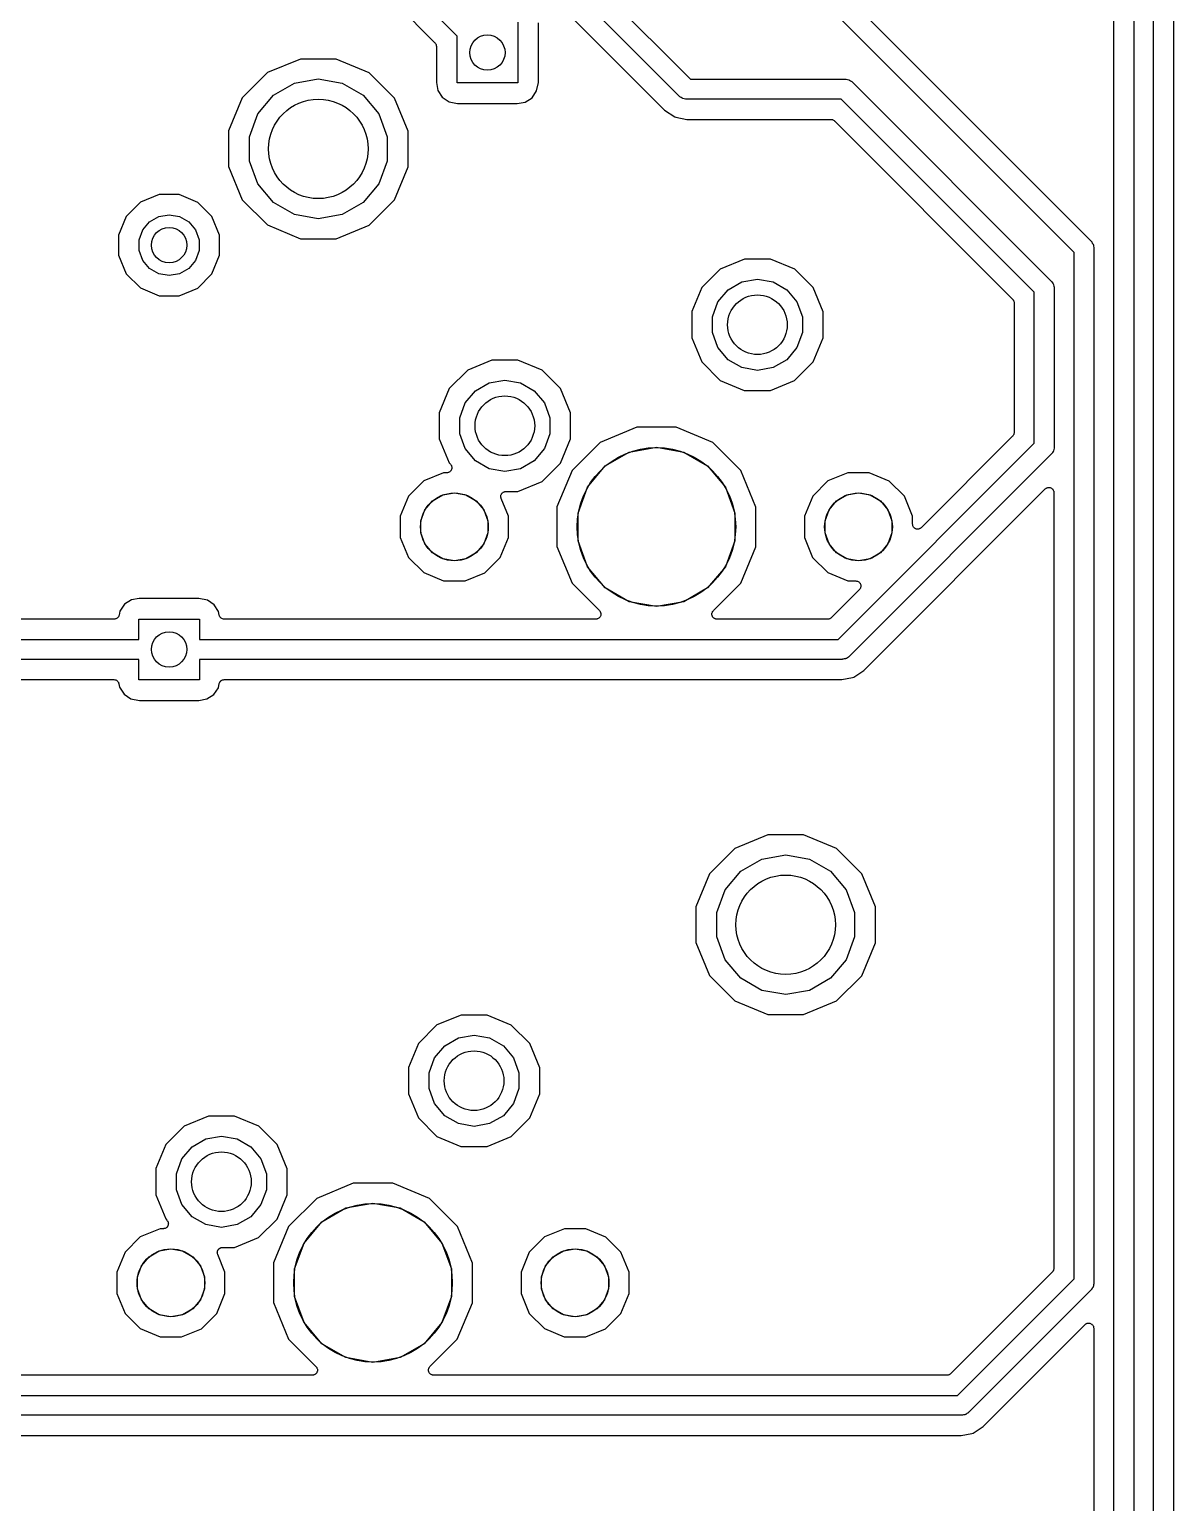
# Model space of a CAD drawing. Extents: x 36 to 201, y -145 to -29.
# Drawn here: x 172.49 to 201.25, y -103.52 to -66.5 of the extents above; entities that cross this region are included whole.
import ezdxf

# ---------------------------------------------------------------- set-up
doc = ezdxf.new("R2010")
doc.units = 0
doc.header["$MEASUREMENT"] = 0
doc.layers.add('BLACK', color=7, linetype='CONTINUOUS')

msp = doc.modelspace()

# ---------------------------------------------------------------- linework, layer by layer
at = {"layer": 'Black'}
for p, q in [((200.75, -127), (200.75, -37.6036)), ((201.25, -37.5), (201.25, -127)), ((199.75, -82), (199.75, -58)), ((200.25, -58), (200.25, -82)), ((182.25, -60.8964), (189.104, -67.75)), ((188.823, -68.1768), (181.823, -61.1768)), ((181.473, -61.5448), (188.455, -68.5271)), ((183.238, -66.6716), (181.896, -65.33)), ((181.723, -65.8752), (182.68, -66.8323)), ((193.177, -65.8232), (199.177, -71.8232)), ((198.75, -72.1036), (192.896, -66.25)), ((184.762, -66.318), (184.762, -67.842)), ((185.282, -67.8293), (185.282, -66.3298)), ((182.68, -66.8323), (182.684, -66.8369)), ((182.684, -66.8369), (182.688, -66.8405)), ((182.688, -66.8405), (182.696, -66.8549)), ((182.696, -66.8549), (182.706, -66.8685)), ((182.706, -66.8685), (182.707, -66.8739)), ((182.707, -66.8739), (182.71, -66.8787)), ((182.71, -66.8787), (182.713, -66.895)), ((182.713, -66.895), (182.717, -66.9111)), ((182.717, -66.9111), (182.717, -66.9166)), ((182.717, -66.9166), (182.718, -66.9221)), ((182.718, -66.9221), (182.718, -67.8302)), ((183.238, -67.842), (183.238, -66.6716)), ((179.303, -67.2416), (178.473, -67.5846)), ((180.201, -67.2424), (179.303, -67.2416)), ((181.031, -67.5869), (180.201, -67.2424)), ((178.473, -67.5846), (177.837, -68.2193)), ((179.149, -67.8493), (179.75, -67.7433)), ((179.75, -67.7433), (180.351, -67.8493)), ((181.665, -68.2226), (181.031, -67.5869)), ((189.104, -67.75), (193, -67.75)), ((193, -67.75), (193.011, -67.7519)), ((193.011, -67.7519), (193.022, -67.751)), ((193.022, -67.751), (193.053, -67.7594)), ((178.621, -68.1543), (179.149, -67.8493)), ((180.351, -67.8493), (180.879, -68.1543)), ((182.718, -67.8302), (182.755, -68.0295)), ((182.755, -68.0295), (182.867, -68.2031)), ((184.762, -67.842), (183.238, -67.842)), ((185.123, -68.2132), (185.239, -68.0435)), ((185.239, -68.0435), (185.282, -67.8293)), ((193.053, -67.7594), (193.086, -67.7651)), ((193.086, -67.7651), (193.095, -67.7706)), ((193.095, -67.7706), (193.106, -67.7734)), ((193.106, -67.7734), (193.132, -67.7922)), ((193.132, -67.7922), (193.161, -67.8085)), ((193.161, -67.8085), (193.168, -67.8169)), ((193.168, -67.8169), (193.177, -67.8232)), ((193.177, -67.8232), (198.177, -72.8232)), ((177.837, -68.2193), (177.492, -69.0489)), ((178.229, -68.6217), (178.621, -68.1543)), ((180.879, -68.1543), (181.271, -68.6217)), ((182.008, -69.0528), (181.665, -68.2226)), ((182.867, -68.2031), (183.037, -68.3191)), ((183.037, -68.3191), (183.251, -68.3624)), ((183.251, -68.3624), (184.75, -68.3624)), ((184.75, -68.3624), (184.949, -68.3249)), ((184.949, -68.3249), (185.123, -68.2132)), ((188.832, -68.1831), (188.823, -68.1768)), ((188.839, -68.1915), (188.832, -68.1831)), ((188.868, -68.2078), (188.839, -68.1915)), ((188.894, -68.2266), (188.868, -68.2078)), ((188.905, -68.2294), (188.894, -68.2266)), ((188.914, -68.2349), (188.905, -68.2294)), ((188.947, -68.2406), (188.914, -68.2349)), ((188.978, -68.249), (188.947, -68.2406)), ((188.989, -68.2481), (188.978, -68.249)), ((189, -68.25), (188.989, -68.2481)), ((192.896, -68.25), (189, -68.25)), ((197.75, -73.1036), (192.896, -68.25)), ((178.02, -69.195), (178.229, -68.6217)), ((181.271, -68.6217), (181.48, -69.195)), ((188.455, -68.5271), (188.711, -68.698)), ((188.711, -68.698), (188.742, -68.7043)), ((188.742, -68.7043), (188.742, -68.7043)), ((188.742, -68.7043), (189.013, -68.758)), ((189.013, -68.758), (192.633, -68.758)), ((192.633, -68.758), (192.639, -68.759)), ((192.639, -68.759), (192.644, -68.7585)), ((192.644, -68.7585), (192.661, -68.7628)), ((192.661, -68.7628), (192.677, -68.7657)), ((192.677, -68.7657), (192.682, -68.7685)), ((192.682, -68.7685), (192.687, -68.7699)), ((192.687, -68.7699), (192.701, -68.7794)), ((192.701, -68.7794), (192.715, -68.7877)), ((192.715, -68.7877), (192.719, -68.792)), ((192.719, -68.792), (192.723, -68.7952)), ((192.723, -68.7952), (197.205, -73.2768)), ((177.492, -69.0489), (177.492, -69.9472)), ((178.02, -69.805), (178.02, -69.195)), ((181.48, -69.195), (181.48, -69.805)), ((182.008, -69.9511), (182.008, -69.0528)), ((177.492, -69.9472), (177.835, -70.7774)), ((178.229, -70.3783), (178.02, -69.805)), ((181.48, -69.805), (181.271, -70.3783)), ((181.663, -70.7807), (182.008, -69.9511)), ((175.748, -70.6498), (175.282, -70.8427)), ((176.254, -70.6502), (175.748, -70.6498)), ((176.72, -70.844), (176.254, -70.6502)), ((178.621, -70.8457), (178.229, -70.3783)), ((181.271, -70.3783), (180.879, -70.8457)), ((175.282, -70.8427), (174.924, -71.1997)), ((177.077, -71.2015), (176.72, -70.844)), ((177.835, -70.7774), (178.469, -71.4131)), ((179.149, -71.1507), (178.621, -70.8457)), ((180.879, -70.8457), (180.351, -71.1507)), ((181.027, -71.4154), (181.663, -70.7807)), ((174.924, -71.1997), (174.73, -71.6663)), ((175.338, -71.5375), (175.508, -71.334)), ((175.508, -71.334), (175.738, -71.2012)), ((175.738, -71.2012), (176, -71.1551)), ((176, -71.1551), (176.262, -71.2012)), ((176.262, -71.2012), (176.492, -71.334)), ((176.492, -71.334), (176.662, -71.5375)), ((177.27, -71.6685), (177.077, -71.2015)), ((178.469, -71.4131), (179.299, -71.7576)), ((179.75, -71.2567), (179.149, -71.1507)), ((180.351, -71.1507), (179.75, -71.2567)), ((180.197, -71.7584), (181.027, -71.4154)), ((174.73, -71.6663), (174.73, -72.1715)), ((175.247, -71.7872), (175.338, -71.5375)), ((175.247, -72.0528), (175.247, -71.7872)), ((176.662, -71.5375), (176.753, -71.7872)), ((176.753, -71.7872), (176.753, -72.0528)), ((177.27, -72.1737), (177.27, -71.6685)), ((179.299, -71.7576), (180.197, -71.7584)), ((199.177, -71.8232), (199.183, -71.8322)), ((174.73, -72.1715), (174.923, -72.6385)), ((175.338, -72.3025), (175.247, -72.0528)), ((176.753, -72.0528), (176.662, -72.3025)), ((177.076, -72.6403), (177.27, -72.1737)), ((198.75, -97.8964), (198.75, -72.1036)), ((199.183, -71.8322), (199.192, -71.8393)), ((199.192, -71.8393), (199.208, -71.8676)), ((199.208, -71.8676), (199.227, -71.8943)), ((199.227, -71.8943), (199.229, -71.905)), ((199.229, -71.905), (199.235, -71.9145)), ((199.235, -71.9145), (199.241, -71.9467)), ((199.241, -71.9467), (199.249, -71.9782)), ((199.249, -71.9782), (199.248, -71.9892)), ((199.248, -71.9892), (199.25, -72)), ((199.25, -72), (199.25, -98)), ((175.508, -72.506), (175.338, -72.3025)), ((175.738, -72.6388), (175.508, -72.506)), ((176.492, -72.506), (176.262, -72.6388)), ((176.662, -72.3025), (176.492, -72.506)), ((189.856, -72.5195), (189.391, -72.9836)), ((190.463, -72.2687), (189.856, -72.5195)), ((191.12, -72.2693), (190.463, -72.2687)), ((191.726, -72.5212), (191.12, -72.2693)), ((192.19, -72.986), (191.726, -72.5212)), ((174.923, -72.6385), (175.28, -72.996)), ((176, -72.6849), (175.738, -72.6388)), ((176.262, -72.6388), (176, -72.6849)), ((176.718, -72.9973), (177.076, -72.6403)), ((190.052, -73.0411), (190.398, -72.8418)), ((190.398, -72.8418), (190.79, -72.7726)), ((190.79, -72.7726), (191.182, -72.8418)), ((191.182, -72.8418), (191.528, -73.0411)), ((198.177, -72.8232), (198.183, -72.8322)), ((198.183, -72.8322), (198.192, -72.8393)), ((198.192, -72.8393), (198.208, -72.8676)), ((198.208, -72.8676), (198.227, -72.8943)), ((198.227, -72.8943), (198.229, -72.905)), ((198.229, -72.905), (198.235, -72.9145)), ((198.235, -72.9145), (198.241, -72.9467)), ((175.28, -72.996), (175.746, -73.1898)), ((175.746, -73.1898), (176.252, -73.1902)), ((176.252, -73.1902), (176.718, -72.9973)), ((189.391, -72.9836), (189.139, -73.5902)), ((189.796, -73.3463), (190.052, -73.0411)), ((191.528, -73.0411), (191.784, -73.3463)), ((192.441, -73.593), (192.19, -72.986)), ((197.205, -73.2768), (197.208, -73.2814)), ((197.208, -73.2814), (197.212, -73.2849)), ((197.212, -73.2849), (197.221, -73.2993)), ((197.221, -73.2993), (197.23, -73.3129)), ((197.75, -76.8964), (197.75, -73.1036)), ((198.241, -72.9467), (198.249, -72.9782)), ((198.249, -72.9782), (198.248, -72.9892)), ((198.248, -72.9892), (198.25, -73)), ((198.25, -73), (198.25, -77)), ((189.139, -73.5902), (189.139, -74.247)), ((189.66, -73.7208), (189.796, -73.3463)), ((191.784, -73.3463), (191.92, -73.7208)), ((192.441, -74.2498), (192.441, -73.593)), ((197.23, -73.3129), (197.232, -73.3183)), ((197.232, -73.3183), (197.234, -73.3231)), ((197.234, -73.3231), (197.237, -73.3395)), ((197.237, -73.3395), (197.242, -73.3555)), ((197.242, -73.3555), (197.241, -73.3611)), ((197.241, -73.3611), (197.242, -73.3666)), ((197.242, -73.3666), (197.242, -76.6334)), ((189.66, -74.1192), (189.66, -73.7208)), ((191.92, -73.7208), (191.92, -74.1192)), ((189.139, -74.247), (189.39, -74.854)), ((189.796, -74.4937), (189.66, -74.1192)), ((191.92, -74.1192), (191.784, -74.4937)), ((192.189, -74.8564), (192.441, -74.2498)), ((190.052, -74.7989), (189.796, -74.4937)), ((191.784, -74.4937), (191.528, -74.7989)), ((183.506, -75.0595), (183.041, -75.5236)), ((184.113, -74.8087), (183.506, -75.0595)), ((184.77, -74.8093), (184.113, -74.8087)), ((185.376, -75.0612), (184.77, -74.8093)), ((185.84, -75.526), (185.376, -75.0612)), ((189.39, -74.854), (189.854, -75.3188)), ((190.398, -74.9982), (190.052, -74.7989)), ((190.79, -75.0674), (190.398, -74.9982)), ((191.182, -74.9982), (190.79, -75.0674)), ((191.528, -74.7989), (191.182, -74.9982)), ((191.724, -75.3205), (192.189, -74.8564)), ((183.041, -75.5236), (182.789, -76.1302)), ((183.702, -75.5811), (184.048, -75.3818)), ((184.048, -75.3818), (184.44, -75.3126)), ((184.44, -75.3126), (184.832, -75.3818)), ((184.832, -75.3818), (185.178, -75.5811)), ((186.091, -76.133), (185.84, -75.526)), ((189.854, -75.3188), (190.46, -75.5707)), ((191.117, -75.5713), (191.724, -75.3205)), ((183.31, -76.2608), (183.446, -75.8863)), ((183.446, -75.8863), (183.702, -75.5811)), ((185.178, -75.5811), (185.434, -75.8863)), ((185.434, -75.8863), (185.57, -76.2608)), ((190.46, -75.5707), (191.117, -75.5713)), ((182.789, -76.1302), (182.789, -76.787)), ((183.31, -76.6592), (183.31, -76.2608)), ((185.57, -76.2608), (185.57, -76.6592)), ((186.091, -76.7898), (186.091, -76.133)), ((187.755, -76.4977), (186.835, -76.8778)), ((188.75, -76.4985), (187.755, -76.4977)), ((189.669, -76.8802), (188.75, -76.4985)), ((197.242, -76.6334), (197.241, -76.6389)), ((182.789, -76.787), (183.04, -77.394)), ((183.446, -77.0337), (183.31, -76.6592)), ((185.57, -76.6592), (185.434, -77.0337)), ((185.839, -77.3964), (186.091, -76.7898)), ((186.835, -76.8778), (186.13, -77.5809)), ((187.565, -77.1192), (188.25, -76.9985)), ((188.25, -76.9985), (188.935, -77.1192)), ((190.372, -77.5846), (189.669, -76.8802)), ((192.816, -81.83), (197.75, -76.8964)), ((197.205, -76.7232), (194.906, -79.0223)), ((197.208, -76.7186), (197.205, -76.7232)), ((197.212, -76.7151), (197.208, -76.7186)), ((197.221, -76.7007), (197.212, -76.7151)), ((197.23, -76.6871), (197.221, -76.7007)), ((197.232, -76.6817), (197.23, -76.6871)), ((197.234, -76.6769), (197.232, -76.6817)), ((197.237, -76.6605), (197.234, -76.6769)), ((197.242, -76.6445), (197.237, -76.6605)), ((197.241, -76.6389), (197.242, -76.6445)), ((198.25, -77), (198.248, -77.0108)), ((183.702, -77.3389), (183.446, -77.0337)), ((184.048, -77.5382), (183.702, -77.3389)), ((185.178, -77.3389), (184.832, -77.5382)), ((185.434, -77.0337), (185.178, -77.3389)), ((186.963, -77.4667), (187.565, -77.1192)), ((188.935, -77.1192), (189.537, -77.4667)), ((198.177, -77.1768), (193.097, -82.2568)), ((198.183, -77.1678), (198.177, -77.1768)), ((198.192, -77.1607), (198.183, -77.1678)), ((198.208, -77.1324), (198.192, -77.1607)), ((198.227, -77.1057), (198.208, -77.1324)), ((198.229, -77.095), (198.227, -77.1057)), ((198.235, -77.0855), (198.229, -77.095)), ((198.241, -77.0533), (198.235, -77.0855)), ((198.249, -77.0218), (198.241, -77.0533)), ((198.248, -77.0108), (198.249, -77.0218)), ((182.901, -77.6409), (182.401, -77.8473)), ((182.98, -77.6409), (182.901, -77.6409)), ((182.996, -77.6381), (182.98, -77.6409)), ((183.013, -77.6366), (182.996, -77.6381)), ((183.018, -77.6343), (183.013, -77.6366)), ((183.023, -77.6333), (183.018, -77.6343)), ((183.038, -77.625), (183.023, -77.6333)), ((183.053, -77.618), (183.038, -77.625)), ((183.04, -77.394), (183.07, -77.4242)), ((183.057, -77.6141), (183.053, -77.618)), ((183.061, -77.6113), (183.057, -77.6141)), ((183.072, -77.5986), (183.061, -77.6113)), ((183.07, -77.4242), (183.079, -77.4378)), ((183.084, -77.5869), (183.072, -77.5986)), ((183.079, -77.4378), (183.09, -77.4505)), ((183.086, -77.5818), (183.084, -77.5869)), ((183.09, -77.5775), (183.086, -77.5818)), ((183.09, -77.4505), (183.092, -77.4558)), ((183.095, -77.5619), (183.09, -77.5775)), ((183.092, -77.4558), (183.095, -77.4604)), ((183.095, -77.4604), (183.099, -77.4764)), ((183.102, -77.5469), (183.095, -77.5619)), ((183.099, -77.4764), (183.105, -77.492)), ((183.103, -77.5413), (183.102, -77.5469)), ((183.105, -77.5361), (183.103, -77.5413)), ((183.105, -77.492), (183.105, -77.4976)), ((183.105, -77.4976), (183.106, -77.503)), ((183.106, -77.503), (183.105, -77.5195)), ((183.105, -77.5195), (183.105, -77.5361)), ((184.44, -77.6074), (184.048, -77.5382)), ((184.832, -77.5382), (184.44, -77.6074)), ((185.374, -77.8605), (185.839, -77.3964)), ((186.13, -77.5809), (185.749, -78.5002)), ((186.517, -77.9992), (186.963, -77.4667)), ((189.537, -77.4667), (189.983, -77.9992)), ((190.752, -78.5045), (190.372, -77.5846)), ((193.061, -77.6409), (192.561, -77.8473)), ((193.601, -77.6413), (193.061, -77.6409)), ((194.101, -77.8487), (193.601, -77.6413)), ((182.401, -77.8473), (182.019, -78.2292)), ((184.408, -78.1256), (184.42, -78.1186)), ((184.42, -78.1186), (184.428, -78.1172)), ((184.428, -78.1172), (184.436, -78.114)), ((184.436, -78.114), (184.449, -78.1134)), ((184.449, -78.1134), (184.463, -78.111)), ((184.463, -78.111), (184.767, -78.1113)), ((184.767, -78.1113), (185.374, -77.8605)), ((186.279, -78.6524), (186.517, -77.9992)), ((189.983, -77.9992), (190.221, -78.6524)), ((192.561, -77.8473), (192.179, -78.2292)), ((193.465, -82.6071), (198.025, -78.0468)), ((194.483, -78.2313), (194.101, -77.8487)), ((198.025, -78.0468), (198.039, -78.0373)), ((198.039, -78.0373), (198.052, -78.0266)), ((198.052, -78.0266), (198.057, -78.0247)), ((198.057, -78.0247), (198.061, -78.0215)), ((198.061, -78.0215), (198.077, -78.0172)), ((198.077, -78.0172), (198.093, -78.0115)), ((198.093, -78.0115), (198.099, -78.0115)), ((198.099, -78.0115), (198.104, -78.0101)), ((198.104, -78.0101), (198.12, -78.0115)), ((198.12, -78.0115), (198.137, -78.0115)), ((198.137, -78.0115), (198.142, -78.0134)), ((198.142, -78.0134), (198.148, -78.0139)), ((198.148, -78.0139), (198.163, -78.0209)), ((198.163, -78.0209), (198.178, -78.0266)), ((198.178, -78.0266), (198.183, -78.0302)), ((198.183, -78.0302), (198.188, -78.0325)), ((198.188, -78.0325), (198.2, -78.0443)), ((198.2, -78.0443), (198.212, -78.0549)), ((198.212, -78.0549), (198.215, -78.0598)), ((198.215, -78.0598), (198.219, -78.0637)), ((198.219, -78.0637), (198.226, -78.0788)), ((198.226, -78.0788), (198.234, -78.0931)), ((198.234, -78.0931), (198.235, -78.0986)), ((198.235, -78.0986), (198.238, -78.1037)), ((198.238, -78.1037), (198.239, -78.1202)), ((182.019, -78.2292), (181.811, -78.7285)), ((182.43, -78.5729), (182.621, -78.3457)), ((182.621, -78.3457), (182.878, -78.1974)), ((182.878, -78.1974), (183.17, -78.1458)), ((183.17, -78.1458), (183.462, -78.1974)), ((183.462, -78.1974), (183.719, -78.3457)), ((183.719, -78.3457), (183.91, -78.5729)), ((184.336, -78.2434), (184.338, -78.2297)), ((184.338, -78.2516), (184.336, -78.2434)), ((184.338, -78.2159), (184.341, -78.208)), ((184.338, -78.2297), (184.338, -78.2159)), ((184.338, -78.26), (184.338, -78.2516)), ((184.343, -78.273), (184.338, -78.26)), ((184.341, -78.208), (184.342, -78.1997)), ((184.342, -78.1997), (184.348, -78.1874)), ((184.346, -78.2865), (184.343, -78.273)), ((184.529, -78.7309), (184.346, -78.2865)), ((184.348, -78.1874), (184.353, -78.1744)), ((184.353, -78.1744), (184.358, -78.168)), ((184.358, -78.168), (184.362, -78.1606)), ((184.362, -78.1606), (184.372, -78.1513)), ((184.372, -78.1513), (184.381, -78.1407)), ((184.381, -78.1407), (184.389, -78.1365)), ((184.389, -78.1365), (184.395, -78.1308)), ((184.395, -78.1308), (184.408, -78.1256)), ((192.179, -78.2292), (191.971, -78.7285)), ((192.59, -78.5729), (192.781, -78.3457)), ((192.781, -78.3457), (193.038, -78.1974)), ((193.038, -78.1974), (193.33, -78.1458)), ((193.33, -78.1458), (193.622, -78.1974)), ((193.622, -78.1974), (193.879, -78.3457)), ((193.879, -78.3457), (194.07, -78.5729)), ((194.689, -78.7309), (194.483, -78.2313)), ((198.239, -78.1202), (198.242, -78.1366)), ((198.242, -78.1366), (198.242, -97.6334)), ((181.811, -78.7285), (181.811, -79.2691)), ((182.329, -78.8517), (182.43, -78.5729)), ((182.329, -79.1483), (182.329, -78.8517)), ((183.91, -78.5729), (184.011, -78.8517)), ((184.011, -78.8517), (184.011, -79.1483)), ((184.529, -79.2715), (184.529, -78.7309)), ((185.749, -78.5002), (185.748, -79.4955)), ((186.279, -79.3476), (186.279, -78.6524)), ((190.221, -78.6524), (190.221, -79.3476)), ((190.751, -79.4998), (190.752, -78.5045)), ((191.971, -78.7285), (191.971, -79.2691)), ((192.489, -78.8517), (192.59, -78.5729)), ((192.489, -79.1483), (192.489, -78.8517)), ((194.07, -78.5729), (194.171, -78.8517)), ((194.171, -78.8517), (194.171, -79.1483)), ((194.689, -78.9323), (194.689, -78.7309)), ((182.43, -79.4271), (182.329, -79.1483)), ((184.011, -79.1483), (183.91, -79.4271)), ((192.59, -79.4271), (192.489, -79.1483)), ((194.171, -79.1483), (194.07, -79.4271)), ((194.692, -78.9487), (194.689, -78.9323)), ((194.693, -78.9653), (194.692, -78.9487)), ((194.696, -78.9703), (194.693, -78.9653)), ((194.697, -78.9758), (194.696, -78.9703)), ((194.705, -78.9902), (194.697, -78.9758)), ((194.712, -79.0053), (194.705, -78.9902)), ((194.716, -79.0092), (194.712, -79.0053)), ((194.719, -79.014), (194.716, -79.0092)), ((194.731, -79.0247), (194.719, -79.014)), ((194.743, -79.0365), (194.731, -79.0247)), ((194.748, -79.0388), (194.743, -79.0365)), ((194.752, -79.0424), (194.748, -79.0388)), ((194.768, -79.0481), (194.752, -79.0424)), ((194.783, -79.0551), (194.768, -79.0481)), ((194.789, -79.0556), (194.783, -79.0551)), ((194.794, -79.0575), (194.789, -79.0556)), ((194.81, -79.0575), (194.794, -79.0575)), ((194.827, -79.059), (194.81, -79.0575)), ((194.832, -79.0575), (194.827, -79.059)), ((194.838, -79.0575), (194.832, -79.0575)), ((194.854, -79.0519), (194.838, -79.0575)), ((194.87, -79.0476), (194.854, -79.0519)), ((194.874, -79.0444), (194.87, -79.0476)), ((194.879, -79.0425), (194.874, -79.0444)), ((194.892, -79.0318), (194.879, -79.0425)), ((194.906, -79.0223), (194.892, -79.0318)), ((181.811, -79.2691), (182.017, -79.7687)), ((182.621, -79.6543), (182.43, -79.4271)), ((183.91, -79.4271), (183.719, -79.6543)), ((184.321, -79.7708), (184.529, -79.2715)), ((185.748, -79.4955), (186.128, -80.4154)), ((186.517, -80.0008), (186.279, -79.3476)), ((190.221, -79.3476), (189.983, -80.0008)), ((190.37, -80.4191), (190.751, -79.4998)), ((191.971, -79.2691), (192.177, -79.7687)), ((192.781, -79.6543), (192.59, -79.4271)), ((194.07, -79.4271), (193.879, -79.6543)), ((182.017, -79.7687), (182.399, -80.1513)), ((182.878, -79.8026), (182.621, -79.6543)), ((183.17, -79.8541), (182.878, -79.8026)), ((183.462, -79.8026), (183.17, -79.8541)), ((183.719, -79.6543), (183.462, -79.8026)), ((183.939, -80.1527), (184.321, -79.7708)), ((192.177, -79.7687), (192.559, -80.1513)), ((193.038, -79.8026), (192.781, -79.6543)), ((193.33, -79.8541), (193.038, -79.8026)), ((193.622, -79.8026), (193.33, -79.8541)), ((193.879, -79.6543), (193.622, -79.8026)), ((182.399, -80.1513), (182.899, -80.3587)), ((183.439, -80.3591), (183.939, -80.1527)), ((186.963, -80.5332), (186.517, -80.0008)), ((189.983, -80.0008), (189.537, -80.5332)), ((192.559, -80.1513), (193.059, -80.3587)), ((182.899, -80.3587), (183.439, -80.3591)), ((186.128, -80.4154), (186.816, -81.1053)), ((187.565, -80.8808), (186.963, -80.5332)), ((189.537, -80.5332), (188.935, -80.8808)), ((189.683, -81.1051), (190.37, -80.4191)), ((193.352, -80.5756), (192.643, -81.2848)), ((193.059, -80.3587), (193.263, -80.3588)), ((193.263, -80.3588), (193.279, -80.3617)), ((193.279, -80.3617), (193.295, -80.3632)), ((193.295, -80.3632), (193.301, -80.3656)), ((193.301, -80.3656), (193.306, -80.3665)), ((193.306, -80.3665), (193.32, -80.3748)), ((193.32, -80.3748), (193.335, -80.3818)), ((193.335, -80.3818), (193.339, -80.3858)), ((193.339, -80.3858), (193.344, -80.3886)), ((193.344, -80.3886), (193.355, -80.4013)), ((193.362, -80.5621), (193.352, -80.5756)), ((193.355, -80.4013), (193.367, -80.413)), ((193.373, -80.5494), (193.362, -80.5621)), ((193.367, -80.413), (193.369, -80.4181)), ((193.369, -80.4181), (193.373, -80.4224)), ((193.373, -80.4224), (193.378, -80.438)), ((193.374, -80.5441), (193.373, -80.5494)), ((193.378, -80.5395), (193.374, -80.5441)), ((193.378, -80.438), (193.385, -80.453)), ((193.382, -80.5235), (193.378, -80.5395)), ((193.388, -80.508), (193.382, -80.5235)), ((193.385, -80.453), (193.386, -80.4586)), ((193.386, -80.4586), (193.388, -80.4639)), ((193.388, -80.4639), (193.388, -80.4804)), ((193.388, -80.4804), (193.389, -80.4969)), ((193.389, -80.4969), (193.388, -80.5024)), ((193.388, -80.5024), (193.388, -80.508)), ((174.877, -80.9468), (174.761, -81.1165)), ((175.051, -80.8351), (174.877, -80.9468)), ((175.25, -80.7976), (175.051, -80.8351)), ((176.749, -80.7976), (175.25, -80.7976)), ((176.963, -80.8409), (176.749, -80.7976)), ((177.133, -80.9569), (176.963, -80.8409)), ((177.245, -81.1305), (177.133, -80.9569)), ((188.25, -81.0015), (187.565, -80.8808)), ((188.935, -80.8808), (188.25, -81.0015)), ((174.615, -81.322), (166.022, -81.322)), ((174.636, -81.3184), (174.615, -81.322)), ((174.656, -81.3154), (174.636, -81.3184)), ((174.657, -81.3146), (174.656, -81.3154)), ((174.659, -81.3143), (174.657, -81.3146)), ((174.677, -81.3041), (174.659, -81.3143)), ((174.695, -81.2943), (174.677, -81.3041)), ((174.696, -81.2931), (174.695, -81.2943)), ((174.697, -81.2923), (174.696, -81.2931)), ((174.71, -81.2766), (174.697, -81.2923)), ((174.724, -81.2613), (174.71, -81.2766)), ((174.725, -81.2585), (174.724, -81.2597)), ((174.724, -81.2597), (174.724, -81.2613)), ((174.732, -81.2393), (174.725, -81.2585)), ((174.74, -81.2202), (174.732, -81.2393)), ((174.761, -81.1165), (174.74, -81.2202)), ((175.238, -81.83), (175.238, -81.318)), ((175.238, -81.318), (176.762, -81.318)), ((176.762, -81.318), (176.762, -81.83)), ((177.261, -81.2185), (177.245, -81.1305)), ((177.269, -81.2385), (177.261, -81.2185)), ((177.276, -81.2585), (177.269, -81.2385)), ((177.277, -81.2591), (177.276, -81.2585)), ((177.277, -81.2598), (177.277, -81.2591)), ((177.291, -81.276), (177.277, -81.2598)), ((177.305, -81.2923), (177.291, -81.276)), ((177.305, -81.2927), (177.305, -81.2923)), ((177.306, -81.2932), (177.305, -81.2927)), ((177.324, -81.3037), (177.306, -81.2932)), ((177.343, -81.3143), (177.324, -81.3037)), ((177.344, -81.3145), (177.343, -81.3143)), ((177.344, -81.3148), (177.344, -81.3145)), ((177.365, -81.3183), (177.344, -81.3148)), ((177.386, -81.322), (177.365, -81.3183)), ((186.727, -81.322), (177.386, -81.322)), ((186.743, -81.3191), (186.727, -81.322)), ((186.759, -81.3177), (186.743, -81.3191)), ((186.764, -81.3153), (186.759, -81.3177)), ((186.77, -81.3143), (186.764, -81.3153)), ((186.784, -81.3061), (186.77, -81.3143)), ((186.799, -81.2991), (186.784, -81.3061)), ((186.803, -81.2951), (186.799, -81.2991)), ((186.808, -81.2923), (186.803, -81.2951)), ((186.819, -81.2796), (186.808, -81.2923)), ((186.816, -81.1053), (186.826, -81.1188)), ((186.831, -81.2679), (186.819, -81.2796)), ((186.826, -81.1188), (186.837, -81.1315)), ((186.833, -81.2628), (186.831, -81.2679)), ((186.837, -81.2585), (186.833, -81.2628)), ((186.837, -81.1315), (186.839, -81.1368)), ((186.842, -81.243), (186.837, -81.2585)), ((186.839, -81.1368), (186.842, -81.1414)), ((186.842, -81.1414), (186.846, -81.1574)), ((186.849, -81.228), (186.842, -81.243)), ((186.846, -81.1574), (186.852, -81.1729)), ((186.85, -81.2224), (186.849, -81.228)), ((186.852, -81.2171), (186.85, -81.2224)), ((186.852, -81.1729), (186.852, -81.1786)), ((186.852, -81.1786), (186.853, -81.184)), ((186.853, -81.184), (186.852, -81.2005)), ((186.852, -81.2005), (186.852, -81.2171)), ((189.646, -81.1838), (189.647, -81.1785)), ((189.647, -81.2004), (189.646, -81.1838)), ((189.647, -81.1729), (189.653, -81.1573)), ((189.647, -81.1785), (189.647, -81.1729)), ((189.647, -81.2171), (189.647, -81.2004)), ((189.649, -81.2223), (189.647, -81.2171)), ((189.65, -81.2278), (189.649, -81.2223)), ((189.657, -81.2429), (189.65, -81.2278)), ((189.653, -81.1573), (189.657, -81.1412)), ((189.657, -81.1412), (189.66, -81.1367)), ((189.662, -81.2585), (189.657, -81.2429)), ((189.66, -81.1367), (189.662, -81.1315)), ((189.662, -81.1315), (189.673, -81.1187)), ((189.666, -81.2627), (189.662, -81.2585)), ((189.668, -81.2678), (189.666, -81.2627)), ((189.68, -81.2795), (189.668, -81.2678)), ((189.673, -81.1187), (189.683, -81.1051)), ((189.691, -81.2923), (189.68, -81.2795)), ((189.695, -81.2951), (189.691, -81.2923)), ((189.699, -81.299), (189.695, -81.2951)), ((189.714, -81.306), (189.699, -81.299)), ((189.729, -81.3143), (189.714, -81.306)), ((189.734, -81.3153), (189.729, -81.3143)), ((189.739, -81.3176), (189.734, -81.3153)), ((189.756, -81.3191), (189.739, -81.3176)), ((189.772, -81.322), (189.756, -81.3191)), ((192.553, -81.322), (189.772, -81.322)), ((192.559, -81.321), (192.553, -81.322)), ((192.564, -81.3215), (192.559, -81.321)), ((192.581, -81.3172), (192.564, -81.3215)), ((192.597, -81.3143), (192.581, -81.3172)), ((192.602, -81.3115), (192.597, -81.3143)), ((192.607, -81.3101), (192.602, -81.3115)), ((192.621, -81.3006), (192.607, -81.3101)), ((192.635, -81.2923), (192.621, -81.3006)), ((192.639, -81.288), (192.635, -81.2923)), ((192.643, -81.2848), (192.639, -81.288)), ((155.762, -81.83), (175.238, -81.83)), ((176.762, -81.83), (192.816, -81.83)), ((199.75, -117.896), (199.75, -82)), ((200.25, -82), (200.25, -118)), ((175.238, -82.33), (155.762, -82.33)), ((175.238, -82.842), (175.238, -82.33)), ((192.92, -82.33), (176.762, -82.33)), ((176.762, -82.33), (176.762, -82.842)), ((192.931, -82.3281), (192.92, -82.33)), ((192.942, -82.329), (192.931, -82.3281)), ((192.973, -82.3206), (192.942, -82.329)), ((193.006, -82.3149), (192.973, -82.3206)), ((193.015, -82.3094), (193.006, -82.3149)), ((193.026, -82.3066), (193.015, -82.3094)), ((193.052, -82.2878), (193.026, -82.3066)), ((193.081, -82.2715), (193.052, -82.2878)), ((193.088, -82.2631), (193.081, -82.2715)), ((193.097, -82.2568), (193.088, -82.2631)), ((156.385, -82.838), (174.614, -82.838)), ((174.614, -82.838), (174.635, -82.8417)), ((174.635, -82.8417), (174.656, -82.8452)), ((174.656, -82.8452), (174.656, -82.8455)), ((174.656, -82.8455), (174.657, -82.8457)), ((174.657, -82.8457), (174.676, -82.8563)), ((174.676, -82.8563), (174.694, -82.8668)), ((174.694, -82.8668), (174.695, -82.8673)), ((174.695, -82.8673), (174.695, -82.8677)), ((174.695, -82.8677), (174.709, -82.8841)), ((174.709, -82.8841), (174.723, -82.9002)), ((174.723, -82.9002), (174.723, -82.9009)), ((174.723, -82.9009), (174.724, -82.9015)), ((174.724, -82.9015), (174.731, -82.9215)), ((174.731, -82.9215), (174.739, -82.9415)), ((176.762, -82.842), (175.238, -82.842)), ((177.26, -82.9398), (177.268, -82.9207)), ((177.268, -82.9207), (177.275, -82.9015)), ((177.275, -82.9015), (177.276, -82.9003)), ((177.276, -82.8987), (177.29, -82.8834)), ((177.276, -82.9003), (177.276, -82.8987)), ((177.29, -82.8834), (177.303, -82.8677)), ((177.303, -82.8677), (177.304, -82.8669)), ((177.304, -82.8669), (177.305, -82.8657)), ((177.305, -82.8657), (177.323, -82.8559)), ((177.323, -82.8559), (177.341, -82.8457)), ((177.341, -82.8457), (177.343, -82.8454)), ((177.343, -82.8454), (177.344, -82.8446)), ((177.344, -82.8446), (177.364, -82.8416)), ((177.364, -82.8416), (177.385, -82.838)), ((177.385, -82.838), (192.907, -82.838)), ((192.907, -82.838), (193.178, -82.7843)), ((193.178, -82.7843), (193.209, -82.778)), ((193.178, -82.7843), (193.178, -82.7843)), ((193.209, -82.778), (193.465, -82.6071)), ((174.739, -82.9415), (174.755, -83.0295)), ((174.755, -83.0295), (174.867, -83.2031)), ((174.867, -83.2031), (175.037, -83.3191)), ((176.949, -83.3249), (177.123, -83.2132)), ((177.123, -83.2132), (177.239, -83.0435)), ((177.239, -83.0435), (177.26, -82.9398)), ((175.037, -83.3191), (175.251, -83.3624)), ((175.251, -83.3624), (176.75, -83.3624)), ((176.75, -83.3624), (176.949, -83.3249)), ((191.053, -86.7416), (190.223, -87.0846)), ((191.951, -86.7424), (191.053, -86.7416)), ((192.781, -87.0869), (191.951, -86.7424)), ((190.223, -87.0846), (189.587, -87.7193)), ((190.371, -87.6543), (190.899, -87.3493)), ((190.899, -87.3493), (191.5, -87.2433)), ((191.5, -87.2433), (192.101, -87.3493)), ((192.101, -87.3493), (192.629, -87.6543)), ((193.415, -87.7226), (192.781, -87.0869)), ((189.587, -87.7193), (189.242, -88.5489)), ((189.979, -88.1217), (190.371, -87.6543)), ((192.629, -87.6543), (193.021, -88.1217)), ((193.758, -88.5528), (193.415, -87.7226)), ((189.77, -88.695), (189.979, -88.1217)), ((193.021, -88.1217), (193.23, -88.695)), ((189.242, -88.5489), (189.242, -89.4472)), ((189.77, -89.305), (189.77, -88.695)), ((193.23, -88.695), (193.23, -89.305)), ((193.758, -89.4511), (193.758, -88.5528)), ((189.242, -89.4472), (189.585, -90.2774)), ((189.979, -89.8783), (189.77, -89.305)), ((193.23, -89.305), (193.021, -89.8783)), ((193.413, -90.2807), (193.758, -89.4511)), ((190.371, -90.3457), (189.979, -89.8783)), ((193.021, -89.8783), (192.629, -90.3457)), ((189.585, -90.2774), (190.219, -90.9131)), ((192.777, -90.9154), (193.413, -90.2807)), ((190.899, -90.6507), (190.371, -90.3457)), ((191.5, -90.7567), (190.899, -90.6507)), ((192.101, -90.6507), (191.5, -90.7567)), ((192.629, -90.3457), (192.101, -90.6507)), ((190.219, -90.9131), (191.049, -91.2576)), ((191.947, -91.2584), (192.777, -90.9154)), ((183.338, -91.2687), (182.731, -91.5195)), ((183.995, -91.2693), (183.338, -91.2687)), ((184.601, -91.5212), (183.995, -91.2693)), ((191.049, -91.2576), (191.947, -91.2584)), ((182.731, -91.5195), (182.266, -91.9836)), ((183.273, -91.8418), (183.665, -91.7726)), ((183.665, -91.7726), (184.057, -91.8418)), ((185.065, -91.986), (184.601, -91.5212)), ((182.266, -91.9836), (182.014, -92.5902)), ((182.671, -92.3463), (182.927, -92.0411)), ((182.927, -92.0411), (183.273, -91.8418)), ((184.057, -91.8418), (184.403, -92.0411)), ((184.403, -92.0411), (184.659, -92.3463)), ((185.316, -92.593), (185.065, -91.986)), ((182.535, -92.7208), (182.671, -92.3463)), ((184.659, -92.3463), (184.795, -92.7208)), ((182.014, -92.5902), (182.014, -93.247)), ((182.535, -93.1192), (182.535, -92.7208)), ((184.795, -92.7208), (184.795, -93.1192)), ((185.316, -93.2498), (185.316, -92.593)), ((182.014, -93.247), (182.265, -93.854)), ((182.671, -93.4937), (182.535, -93.1192)), ((184.795, -93.1192), (184.659, -93.4937)), ((185.064, -93.8564), (185.316, -93.2498)), ((182.927, -93.7989), (182.671, -93.4937)), ((184.659, -93.4937), (184.403, -93.7989)), ((176.988, -93.8087), (176.381, -94.0595)), ((177.645, -93.8093), (176.988, -93.8087)), ((178.251, -94.0612), (177.645, -93.8093)), ((182.265, -93.854), (182.729, -94.3188)), ((183.273, -93.9982), (182.927, -93.7989)), ((183.665, -94.0674), (183.273, -93.9982)), ((184.057, -93.9982), (183.665, -94.0674)), ((184.403, -93.7989), (184.057, -93.9982)), ((184.599, -94.3205), (185.064, -93.8564)), ((176.381, -94.0595), (175.916, -94.5236)), ((176.577, -94.5811), (176.923, -94.3818)), ((176.923, -94.3818), (177.315, -94.3126)), ((177.315, -94.3126), (177.707, -94.3818)), ((177.707, -94.3818), (178.053, -94.5811)), ((178.715, -94.526), (178.251, -94.0612)), ((182.729, -94.3188), (183.335, -94.5707)), ((183.992, -94.5713), (184.599, -94.3205)), ((175.916, -94.5236), (175.664, -95.1302)), ((176.321, -94.8863), (176.577, -94.5811)), ((178.053, -94.5811), (178.309, -94.8863)), ((178.966, -95.133), (178.715, -94.526)), ((183.335, -94.5707), (183.992, -94.5713)), ((175.664, -95.1302), (175.664, -95.787)), ((176.185, -95.2608), (176.321, -94.8863)), ((178.309, -94.8863), (178.445, -95.2608)), ((178.966, -95.7898), (178.966, -95.133)), ((176.185, -95.6592), (176.185, -95.2608)), ((178.445, -95.2608), (178.445, -95.6592)), ((180.63, -95.4977), (179.71, -95.8778)), ((181.625, -95.4985), (180.63, -95.4977)), ((182.544, -95.8802), (181.625, -95.4985)), ((175.664, -95.787), (175.915, -96.394)), ((176.321, -96.0337), (176.185, -95.6592)), ((178.445, -95.6592), (178.309, -96.0337)), ((178.714, -96.3964), (178.966, -95.7898)), ((179.71, -95.8778), (179.005, -96.5809)), ((183.247, -96.5846), (182.544, -95.8802)), ((176.577, -96.3389), (176.321, -96.0337)), ((178.309, -96.0337), (178.053, -96.3389)), ((179.838, -96.4667), (180.44, -96.1192)), ((180.44, -96.1192), (181.125, -95.9985)), ((181.125, -95.9985), (181.81, -96.1192)), ((181.81, -96.1192), (182.412, -96.4667)), ((175.913, -96.625), (175.898, -96.6333)), ((175.928, -96.618), (175.913, -96.625)), ((175.915, -96.394), (175.945, -96.4242)), ((175.932, -96.6141), (175.928, -96.618)), ((175.936, -96.6113), (175.932, -96.6141)), ((175.947, -96.5986), (175.936, -96.6113)), ((175.945, -96.4242), (175.954, -96.4378)), ((175.959, -96.5869), (175.947, -96.5986)), ((175.954, -96.4378), (175.965, -96.4505)), ((175.961, -96.5818), (175.959, -96.5869)), ((175.965, -96.5775), (175.961, -96.5818)), ((175.965, -96.4505), (175.967, -96.4558)), ((175.97, -96.5619), (175.965, -96.5775)), ((175.967, -96.4558), (175.97, -96.4604)), ((175.97, -96.4604), (175.974, -96.4764)), ((175.977, -96.5469), (175.97, -96.5619)), ((175.974, -96.4764), (175.98, -96.492)), ((175.978, -96.5413), (175.977, -96.5469)), ((175.98, -96.5361), (175.978, -96.5413)), ((175.98, -96.492), (175.98, -96.4976)), ((175.98, -96.4976), (175.981, -96.503)), ((175.981, -96.503), (175.98, -96.5195)), ((175.98, -96.5195), (175.98, -96.5361)), ((176.923, -96.5382), (176.577, -96.3389)), ((177.315, -96.6074), (176.923, -96.5382)), ((177.707, -96.5382), (177.315, -96.6074)), ((178.053, -96.3389), (177.707, -96.5382)), ((178.249, -96.8605), (178.714, -96.3964)), ((179.005, -96.5809), (178.624, -97.5002)), ((179.392, -96.9992), (179.838, -96.4667)), ((182.412, -96.4667), (182.858, -96.9992)), ((183.627, -97.5045), (183.247, -96.5846)), ((175.276, -96.8473), (174.894, -97.2292)), ((175.776, -96.6409), (175.276, -96.8473)), ((175.855, -96.6409), (175.776, -96.6409)), ((175.871, -96.6381), (175.855, -96.6409)), ((175.888, -96.6366), (175.871, -96.6381)), ((175.893, -96.6343), (175.888, -96.6366)), ((175.898, -96.6333), (175.893, -96.6343)), ((177.642, -97.1113), (178.249, -96.8605)), ((179.154, -97.6524), (179.392, -96.9992)), ((182.858, -96.9992), (183.096, -97.6524)), ((185.436, -96.8473), (185.054, -97.2292)), ((185.936, -96.6409), (185.436, -96.8473)), ((186.476, -96.6413), (185.936, -96.6409)), ((186.976, -96.8487), (186.476, -96.6413)), ((187.358, -97.2313), (186.976, -96.8487)), ((174.894, -97.2292), (174.686, -97.7285)), ((175.305, -97.5729), (175.496, -97.3457)), ((175.496, -97.3457), (175.753, -97.1974)), ((175.753, -97.1974), (176.045, -97.1458)), ((176.045, -97.1458), (176.337, -97.1974)), ((176.337, -97.1974), (176.594, -97.3457)), ((176.594, -97.3457), (176.785, -97.5729)), ((177.211, -97.2434), (177.213, -97.2297)), ((177.213, -97.2516), (177.211, -97.2434)), ((177.213, -97.2159), (177.216, -97.208)), ((177.213, -97.2297), (177.213, -97.2159)), ((177.213, -97.26), (177.213, -97.2516)), ((177.218, -97.273), (177.213, -97.26)), ((177.216, -97.208), (177.217, -97.1997)), ((177.217, -97.1997), (177.223, -97.1874)), ((177.221, -97.2865), (177.218, -97.273)), ((177.404, -97.7309), (177.221, -97.2865)), ((177.223, -97.1874), (177.228, -97.1744)), ((177.228, -97.1744), (177.233, -97.168)), ((177.233, -97.168), (177.237, -97.1606)), ((177.237, -97.1606), (177.247, -97.1513)), ((177.247, -97.1513), (177.256, -97.1407)), ((177.256, -97.1407), (177.264, -97.1365)), ((177.264, -97.1365), (177.27, -97.1308)), ((177.27, -97.1308), (177.283, -97.1256)), ((177.283, -97.1256), (177.295, -97.1186)), ((177.295, -97.1186), (177.303, -97.1172)), ((177.303, -97.1172), (177.311, -97.114)), ((177.311, -97.114), (177.324, -97.1134)), ((177.324, -97.1134), (177.338, -97.111)), ((177.338, -97.111), (177.642, -97.1113)), ((185.054, -97.2292), (184.846, -97.7285)), ((185.465, -97.5729), (185.656, -97.3457)), ((185.656, -97.3457), (185.913, -97.1974)), ((185.913, -97.1974), (186.205, -97.1458)), ((186.205, -97.1458), (186.497, -97.1974)), ((186.497, -97.1974), (186.754, -97.3457)), ((186.754, -97.3457), (186.945, -97.5729)), ((187.564, -97.7309), (187.358, -97.2313)), ((174.686, -97.7285), (174.686, -98.2691)), ((175.204, -97.8517), (175.305, -97.5729)), ((176.785, -97.5729), (176.886, -97.8517)), ((177.404, -98.2715), (177.404, -97.7309)), ((178.624, -97.5002), (178.623, -98.4955)), ((179.154, -98.3476), (179.154, -97.6524)), ((183.096, -97.6524), (183.096, -98.3476)), ((183.627, -98.2942), (183.627, -97.5045)), ((184.846, -97.7285), (184.846, -98.2691)), ((185.364, -97.8517), (185.465, -97.5729)), ((186.945, -97.5729), (187.046, -97.8517)), ((187.564, -98.2715), (187.564, -97.7309)), ((198.205, -97.7232), (195.643, -100.285)), ((198.208, -97.7186), (198.205, -97.7232)), ((198.212, -97.7151), (198.208, -97.7186)), ((198.221, -97.7007), (198.212, -97.7151)), ((198.23, -97.6871), (198.221, -97.7007)), ((198.232, -97.6817), (198.23, -97.6871)), ((198.234, -97.6769), (198.232, -97.6817)), ((198.237, -97.6605), (198.234, -97.6769)), ((198.242, -97.6445), (198.237, -97.6605)), ((198.242, -97.6334), (198.241, -97.6389)), ((198.241, -97.6389), (198.242, -97.6445)), ((175.204, -98.1483), (175.204, -97.8517)), ((176.886, -97.8517), (176.886, -98.1483)), ((185.364, -98.1483), (185.364, -97.8517)), ((187.046, -97.8517), (187.046, -98.1483)), ((195.816, -100.83), (198.75, -97.8964)), ((199.227, -98.1057), (199.208, -98.1324)), ((199.229, -98.095), (199.227, -98.1057)), ((199.235, -98.0855), (199.229, -98.095)), ((199.241, -98.0533), (199.235, -98.0855)), ((199.249, -98.0218), (199.241, -98.0533)), ((199.25, -98), (199.248, -98.0108)), ((199.248, -98.0108), (199.249, -98.0218)), ((174.686, -98.2691), (174.892, -98.7687)), ((175.305, -98.4271), (175.204, -98.1483)), ((175.496, -98.6543), (175.305, -98.4271)), ((176.785, -98.4271), (176.594, -98.6543)), ((176.886, -98.1483), (176.785, -98.4271)), ((177.196, -98.7708), (177.404, -98.2715)), ((179.392, -99.0008), (179.154, -98.3476)), ((183.096, -98.3476), (182.858, -99.0008)), ((183.626, -98.4998), (183.627, -98.2942)), ((183.627, -98.2942), (183.627, -98.2942)), ((184.846, -98.2691), (185.052, -98.7687)), ((185.465, -98.4271), (185.364, -98.1483)), ((185.656, -98.6543), (185.465, -98.4271)), ((186.945, -98.4271), (186.754, -98.6543)), ((187.046, -98.1483), (186.945, -98.4271)), ((187.356, -98.7708), (187.564, -98.2715)), ((199.177, -98.1768), (196.097, -101.257)), ((199.183, -98.1678), (199.177, -98.1768)), ((199.192, -98.1607), (199.183, -98.1678)), ((199.208, -98.1324), (199.192, -98.1607)), ((174.892, -98.7687), (175.274, -99.1513)), ((175.753, -98.8026), (175.496, -98.6543)), ((176.045, -98.8541), (175.753, -98.8026)), ((176.337, -98.8026), (176.045, -98.8541)), ((176.594, -98.6543), (176.337, -98.8026)), ((176.814, -99.1527), (177.196, -98.7708)), ((178.623, -98.4955), (179.003, -99.4154)), ((183.245, -99.4191), (183.626, -98.4998)), ((185.052, -98.7687), (185.434, -99.1513)), ((185.913, -98.8026), (185.656, -98.6543)), ((186.205, -98.8541), (185.913, -98.8026)), ((186.497, -98.8026), (186.205, -98.8541)), ((186.754, -98.6543), (186.497, -98.8026)), ((186.974, -99.1527), (187.356, -98.7708)), ((175.274, -99.1513), (175.774, -99.3587)), ((176.314, -99.3591), (176.814, -99.1527)), ((179.838, -99.5332), (179.392, -99.0008)), ((182.858, -99.0008), (182.412, -99.5332)), ((185.434, -99.1513), (185.934, -99.3587)), ((186.474, -99.3591), (186.974, -99.1527)), ((196.465, -101.607), (199.025, -99.0468)), ((199.025, -99.0468), (199.039, -99.0373)), ((199.039, -99.0373), (199.052, -99.0266)), ((199.052, -99.0266), (199.057, -99.0247)), ((199.057, -99.0247), (199.061, -99.0215)), ((199.061, -99.0215), (199.077, -99.0172)), ((199.077, -99.0172), (199.093, -99.0115)), ((199.093, -99.0115), (199.099, -99.0115)), ((199.099, -99.0115), (199.104, -99.0101)), ((199.104, -99.0101), (199.12, -99.0115)), ((199.12, -99.0115), (199.137, -99.0115)), ((199.137, -99.0115), (199.142, -99.0134)), ((199.142, -99.0134), (199.148, -99.0139)), ((199.148, -99.0139), (199.163, -99.0209)), ((199.163, -99.0209), (199.178, -99.0266)), ((199.178, -99.0266), (199.183, -99.0302)), ((199.183, -99.0302), (199.188, -99.0325)), ((199.188, -99.0325), (199.2, -99.0443)), ((199.2, -99.0443), (199.212, -99.0549)), ((199.212, -99.0549), (199.215, -99.0598)), ((199.215, -99.0598), (199.219, -99.0637)), ((199.219, -99.0637), (199.226, -99.0788)), ((199.226, -99.0788), (199.234, -99.0931)), ((199.234, -99.0931), (199.235, -99.0986)), ((199.235, -99.0986), (199.238, -99.1037)), ((199.238, -99.1037), (199.239, -99.1202)), ((199.239, -99.1202), (199.242, -99.1366)), ((199.242, -99.1366), (199.242, -115.934)), ((175.774, -99.3587), (176.314, -99.3591)), ((179.003, -99.4154), (179.691, -100.105)), ((180.44, -99.8808), (179.838, -99.5332)), ((182.412, -99.5332), (181.81, -99.8808)), ((182.558, -100.105), (183.245, -99.4191)), ((185.934, -99.3587), (186.474, -99.3591)), ((181.125, -100.002), (180.44, -99.8808)), ((181.81, -99.8808), (181.125, -100.002)), ((179.602, -100.322), (163.386, -100.322)), ((179.618, -100.319), (179.602, -100.322)), ((179.634, -100.318), (179.618, -100.319)), ((179.639, -100.315), (179.634, -100.318)), ((179.645, -100.314), (179.639, -100.315)), ((179.659, -100.306), (179.645, -100.314)), ((179.674, -100.299), (179.659, -100.306)), ((179.678, -100.295), (179.674, -100.299)), ((179.683, -100.292), (179.678, -100.295)), ((179.694, -100.28), (179.683, -100.292)), ((179.691, -100.105), (179.701, -100.119)), ((179.706, -100.268), (179.694, -100.28)), ((179.701, -100.119), (179.712, -100.131)), ((179.708, -100.263), (179.706, -100.268)), ((179.712, -100.258), (179.708, -100.263)), ((179.712, -100.131), (179.714, -100.137)), ((179.717, -100.243), (179.712, -100.258)), ((179.714, -100.137), (179.717, -100.141)), ((179.717, -100.141), (179.721, -100.157)), ((179.724, -100.228), (179.717, -100.243)), ((179.721, -100.157), (179.727, -100.173)), ((179.725, -100.222), (179.724, -100.228)), ((179.727, -100.217), (179.725, -100.222)), ((179.727, -100.173), (179.727, -100.179)), ((179.727, -100.179), (179.728, -100.184)), ((179.728, -100.184), (179.727, -100.201)), ((179.727, -100.201), (179.727, -100.217)), ((182.521, -100.184), (182.522, -100.178)), ((182.522, -100.2), (182.521, -100.184)), ((182.522, -100.173), (182.528, -100.157)), ((182.522, -100.178), (182.522, -100.173)), ((182.522, -100.217), (182.522, -100.2)), ((182.524, -100.222), (182.522, -100.217)), ((182.525, -100.228), (182.524, -100.222)), ((182.532, -100.243), (182.525, -100.228)), ((182.528, -100.157), (182.532, -100.141)), ((182.532, -100.141), (182.535, -100.137)), ((182.537, -100.258), (182.532, -100.243)), ((182.535, -100.137), (182.537, -100.131)), ((182.537, -100.131), (182.548, -100.119)), ((182.541, -100.263), (182.537, -100.258)), ((182.543, -100.268), (182.541, -100.263)), ((182.555, -100.28), (182.543, -100.268)), ((182.548, -100.119), (182.558, -100.105)), ((182.566, -100.292), (182.555, -100.28)), ((182.57, -100.295), (182.566, -100.292)), ((182.574, -100.299), (182.57, -100.295)), ((182.589, -100.306), (182.574, -100.299)), ((182.604, -100.314), (182.589, -100.306)), ((182.609, -100.315), (182.604, -100.314)), ((182.614, -100.318), (182.609, -100.315)), ((182.631, -100.319), (182.614, -100.318)), ((182.647, -100.322), (182.631, -100.319)), ((195.553, -100.322), (182.647, -100.322)), ((195.559, -100.321), (195.553, -100.322)), ((195.564, -100.322), (195.559, -100.321)), ((195.581, -100.317), (195.564, -100.322)), ((195.597, -100.314), (195.581, -100.317)), ((195.602, -100.312), (195.597, -100.314)), ((195.607, -100.31), (195.602, -100.312)), ((195.621, -100.301), (195.607, -100.31)), ((195.635, -100.292), (195.621, -100.301)), ((195.639, -100.288), (195.635, -100.292)), ((195.643, -100.285), (195.639, -100.288)), ((162.762, -100.83), (195.816, -100.83)), ((195.92, -101.33), (162.762, -101.33)), ((195.931, -101.328), (195.92, -101.33)), ((195.942, -101.329), (195.931, -101.328)), ((195.973, -101.321), (195.942, -101.329)), ((196.006, -101.315), (195.973, -101.321)), ((196.015, -101.309), (196.006, -101.315)), ((196.026, -101.307), (196.015, -101.309)), ((196.052, -101.288), (196.026, -101.307)), ((196.081, -101.272), (196.052, -101.288)), ((196.088, -101.263), (196.081, -101.272)), ((196.097, -101.257), (196.088, -101.263)), ((195.907, -101.838), (196.178, -101.784)), ((196.178, -101.784), (196.209, -101.778)), ((196.178, -101.784), (196.178, -101.784)), ((196.209, -101.778), (196.465, -101.607)), ((163.385, -101.838), (195.907, -101.838))]:
    msp.add_line(p, q, dxfattribs=at)
for centre, radius in [((184, -67.08), 0.4445), ((179.75, -69.5), 1.25), ((176, -71.92), 0.4445), ((190.79, -73.92), 0.7493), ((184.44, -76.46), 0.7493), ((188.25, -79), 1.9939), ((183.17, -79), 0.8509), ((193.33, -79), 0.8509), ((176, -82.08), 0.4445), ((191.5, -89), 1.25), ((183.665, -92.92), 0.7493), ((177.315, -95.46), 0.7493), ((181.125, -98), 1.9939), ((176.045, -98), 0.8509), ((186.205, -98), 0.8509)]:
    msp.add_circle(centre, radius, dxfattribs=at)

doc.saveas('drawing.dxf')
